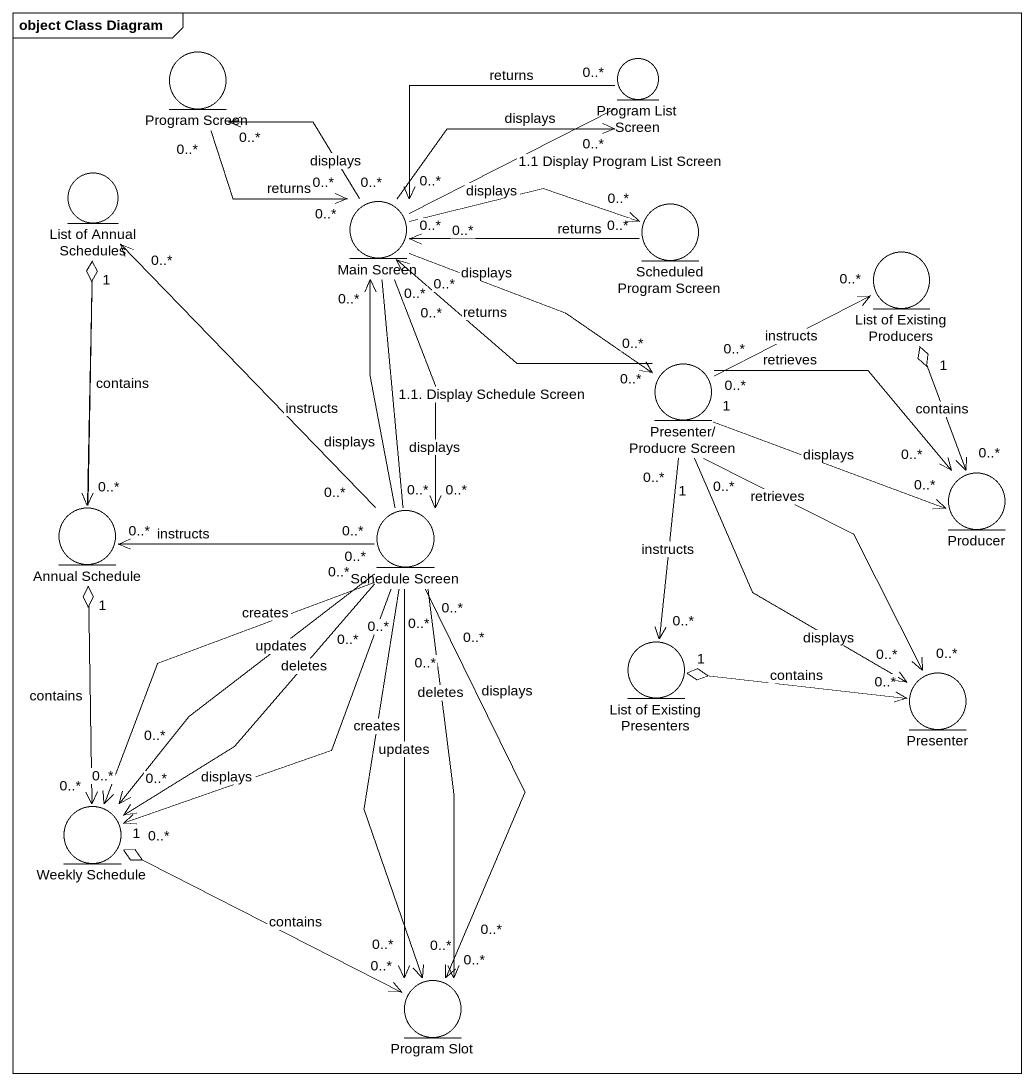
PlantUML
@startuml
mainframe object Class Diagram
entity "Program Screen" as Program_Screen
entity "Program List Screen" as Program_List_Screen
entity "List of Annual Schedules" as List_of_Annual_Schedules
entity "Main Screen" as Main_Screen
entity "Scheduled Program Screen" as Scheduled_Program_Screen
entity "List of Existing Producers" as List_of_Existing_Producers
entity "Presenter/Producre Screen" as Presenter_Producre_Screen
entity "Annual Schedule" as Annual_Schedule
entity "Schedule Screen" as Schedule_Screen
entity Producer
entity "List of Existing Presenters" as List_of_Existing_Presenters
entity Presenter
entity "Weekly Schedule" as Weekly_Schedule
entity "Program Slot" as Program_Slot
Program_Screen "0..*" --> "0..*" Main_Screen : returns
Program_List_Screen "0..*" -left-> "0..*" Main_Screen : returns
List_of_Annual_Schedules "1" o--> "0..*" Annual_Schedule : contains
List_of_Annual_Schedules -- Annual_Schedule
Main_Screen "0..*" -up-> "0..*" Program_Screen : displays
Main_Screen "0..*" -right-> "0..*" Program_List_Screen : displays
Main_Screen -right- Program_List_Screen : 1.1 Display Program List Screen
Main_Screen "0..*" -right-> "0..*" Scheduled_Program_Screen : displays
Main_Screen "0..*" -right-> "0..*" Presenter_Producre_Screen : displays
Main_Screen "0..*" --> "0..*" Schedule_Screen : displays
Main_Screen -- Schedule_Screen : 1.1. Display Schedule Screen
Scheduled_Program_Screen "0..*" -left-> "0..*" Main_Screen : returns
List_of_Existing_Producers "1" o--> "0..*" Producer : contains
Presenter_Producre_Screen "0..*" -left-> "0..*" Main_Screen : returns
Presenter_Producre_Screen "0..*" -right-> "0..*" List_of_Existing_Producers : instructs
Presenter_Producre_Screen "0..*" -right-> "0..*" Producer : retrieves
Presenter_Producre_Screen "1" -right-> "0..*" Producer : displays
Presenter_Producre_Screen "0..*" --> "0..*" List_of_Existing_Presenters : instructs
Presenter_Producre_Screen "0..*" --> "0..*" Presenter : retrieves
Presenter_Producre_Screen "1" --> "0..*" Presenter : displays
Annual_Schedule "1" o--> "0..*" Weekly_Schedule : contains
Annual_Schedule -- Weekly_Schedule
Schedule_Screen "0..*" -up-> "0..*" List_of_Annual_Schedules : instructs
Schedule_Screen -up- List_of_Annual_Schedules
Schedule_Screen "0..*" -up-> "0..*" Main_Screen : displays
Schedule_Screen "0..*" -left-> "0..*" Annual_Schedule : instructs
Schedule_Screen "0..*" --> "0..*" Weekly_Schedule : creates
Schedule_Screen "0..*" --> "0..*" Weekly_Schedule : updates
Schedule_Screen "0..*" --> "0..*" Weekly_Schedule : deletes
Schedule_Screen "0..*" --> "0..*" Weekly_Schedule : displays
Schedule_Screen "0..*" --> "0..*" Program_Slot : creates
Schedule_Screen "0..*" --> "0..*" Program_Slot : updates
Schedule_Screen "0..*" --> "0..*" Program_Slot : deletes
Schedule_Screen "0..*" --> "0..*" Program_Slot : displays
List_of_Existing_Presenters "1" o-right-> "0..*" Presenter : contains
Weekly_Schedule "1" o-right-> "0..*" Program_Slot : contains
Weekly_Schedule -right- Program_Slot
@enduml
